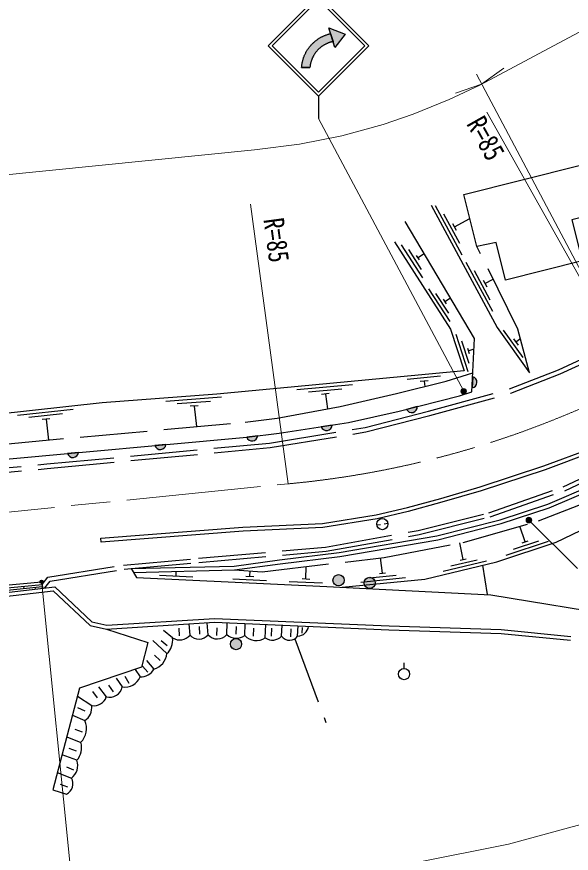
# Model space of a CAD drawing. Units: millimetres at full size, sheet at 1:1000; details may follow other scales. Extents: x 40000 to 680000, y 20000 to 380000.
# Drawn here: x 194786 to 244371, y 266850 to 341607 of the extents above; entities that cross this region are included whole.
import ezdxf
from ezdxf.enums import TextEntityAlignment as Align

# ---------------------------------------------------------------- set-up
doc = ezdxf.new("R2010")
doc.units = ezdxf.units.MM
doc.header["$LTSCALE"] = 1000
doc.linetypes.add('CHAIN', pattern=[18.5, 12, -1.5, 3.5, -1.5])
doc.linetypes.add('DASHED', pattern=[7.5, 6, -1.5])
for name, color, linetype, lineweight in [('M-BGD', 7, 'Continuous', 25), ('M-BMK', 2, 'CHAIN', 13), ('M-STR-HTXT', 7, 'Continuous', 13), ('M-STR-STRC', 7, 'Continuous', 25)]:
    doc.layers.add(name, color=color, linetype=linetype, lineweight=lineweight)
doc.styles.add('ＭＳ ゴシック', font='')
doc.styles.get('ＭＳ ゴシック').set_extended_font_data('MS Gothic')

msp = doc.modelspace()

# ---------------------------------------------------------------- hatches: boundary and pattern name
at = {"layer": 'M-BGD'}
for points in [[(235557, 309429, -0.82183), (235508, 308440)], [(230605, 306769, -0.82183), (229646, 306522)], [(222010, 304968, 0.82183), (222989, 305119)], [(216333, 304161, -0.82183), (215349, 304044)], [(208124, 303383, -0.82183), (207137, 303293)], [(200312, 302669, -0.82183), (199325, 302579)], [(223061, 291250, -1), (224061, 291250, -0.41421), (223561, 290750, -0.41421)], [(196856, 291106, -1), (197154, 291134, -0.41421), (197019, 290971, -0.41421)], [(225845, 291014, -1), (226845, 291014, -0.41421), (226345, 290514, -0.41421)], [(213898, 285540, -1), (214898, 285540, -0.41421), (214398, 285040, -0.41421)]]:
    msp.add_hatch(color=256, dxfattribs=at).paths.add_polyline_path(points)
at = {"layer": 'M-STR-HTXT'}
for points in [[(234971, 308257, -1), (234532, 308018, -0.41421), (234632, 308357, -0.41421)], [(240578, 296372, -1), (240582, 296872, -1)]]:
    msp.add_hatch(color=256, dxfattribs=at).paths.add_polyline_path(points)
at = {"layer": 'M-STR-STRC'}
for points in [[(223077, 339385), (223033, 339376), (222989, 339366), (222945, 339355), (222901, 339344), (222858, 339332), (222814, 339319), (222771, 339305), (222729, 339291), (222686, 339276), (222644, 339260), (222602, 339243), (222560, 339226), (222519, 339207), (222478, 339189), (222437, 339169), (222397, 339149), (222357, 339128), (222317, 339106), (222278, 339084), (222239, 339061), (222201, 339037), (222163, 339013), (222125, 338988), (222088, 338962), (222052, 338936), (222015, 338909), (221980, 338881), (221945, 338853), (221910, 338824), (221876, 338795), (221842, 338765), (221809, 338734), (221776, 338703), (221744, 338671), (221712, 338639), (221681, 338606), (221651, 338573), (221621, 338539), (221592, 338505), (221563, 338470), (221535, 338434), (221508, 338399), (221481, 338362), (221455, 338325), (221430, 338288), (221405, 338250), (221381, 338212), (221357, 338174), (221335, 338135), (221312, 338095), (221291, 338056), (221270, 338016), (221250, 337975), (221231, 337934), (221212, 337893), (221195, 337852), (221177, 337810), (221161, 337768), (221145, 337726), (221130, 337683), (221116, 337640), (221103, 337597), (221090, 337554), (221078, 337510), (221067, 337467), (221056, 337423), (221047, 337379), (221038, 337335), (221030, 337290), (221023, 337246), (221016, 337201), (221010, 337156), (221005, 337111), (221001, 337066), (221001, 337062), (220257, 337063), (220260, 337102), (220265, 337160), (220271, 337218), (220278, 337275), (220286, 337333), (220295, 337390), (220305, 337447), (220316, 337505), (220328, 337561), (220341, 337618), (220355, 337674), (220370, 337730), (220385, 337786), (220402, 337842), (220420, 337897), (220439, 337952), (220459, 338007), (220479, 338061), (220501, 338115), (220523, 338168), (220547, 338221), (220571, 338274), (220597, 338326), (220623, 338378), (220650, 338429), (220678, 338480), (220707, 338531), (220737, 338580), (220768, 338630), (220799, 338679), (220831, 338727), (220865, 338774), (220899, 338821), (220933, 338868), (220969, 338914), (221006, 338959), (221043, 339004), (221081, 339047), (221120, 339091), (221159, 339133), (221199, 339175), (221240, 339216), (221282, 339257), (221324, 339296), (221367, 339335), (221411, 339374), (221456, 339411), (221501, 339448), (221546, 339483), (221593, 339518), (221639, 339553), (221687, 339586), (221735, 339619), (221784, 339650), (221833, 339681), (221882, 339711), (221933, 339740), (221983, 339769), (222035, 339796), (222086, 339823), (222138, 339848), (222191, 339873), (222244, 339897), (222297, 339919), (222351, 339941), (222405, 339962), (222460, 339982), (222515, 340001), (222570, 340019), (222625, 340036), (222681, 340052), (222737, 340068), (222794, 340082), (222850, 340095), (222684, 340614), (224154, 340050), (223243, 338866)], [(222850, 340095), (222794, 340082), (222737, 340068), (222681, 340052), (222625, 340036), (222570, 340019), (222515, 340001), (222460, 339982), (222405, 339962), (222351, 339941), (222297, 339919), (222244, 339897), (222191, 339873), (222138, 339848), (222086, 339823), (222035, 339796), (221983, 339769), (221933, 339740), (221882, 339711), (221833, 339681), (221784, 339650), (221735, 339619), (221687, 339586), (221639, 339553), (221593, 339518), (221546, 339483), (221501, 339448), (221456, 339411), (221411, 339374), (221367, 339335), (221324, 339296), (221282, 339257), (221240, 339216), (221199, 339175), (221159, 339133), (221120, 339091), (221081, 339047), (221043, 339004), (221006, 338959), (220969, 338914), (220933, 338868), (220899, 338821), (220865, 338774), (220831, 338727), (220799, 338679), (220768, 338630), (220737, 338580), (220707, 338531), (220678, 338480), (220650, 338429), (220623, 338378), (220597, 338326), (220571, 338274), (220547, 338221), (220523, 338168), (220501, 338115), (220479, 338061), (220459, 338007), (220439, 337952), (220420, 337897), (220402, 337842), (220385, 337786), (220370, 337730), (220355, 337674), (220341, 337618), (220328, 337561), (220316, 337505), (220305, 337447), (220295, 337390), (220286, 337333), (220278, 337275), (220271, 337218), (220265, 337160), (220260, 337102), (220257, 337063), (221001, 337062), (221005, 337111), (221010, 337156), (221016, 337201), (221023, 337246), (221030, 337290), (221038, 337335), (221047, 337379), (221056, 337423), (221067, 337467), (221078, 337510), (221090, 337554), (221103, 337597), (221116, 337640), (221130, 337683), (221145, 337726), (221161, 337768), (221177, 337810), (221195, 337852), (221212, 337893), (221231, 337934), (221250, 337975), (221270, 338016), (221291, 338056), (221312, 338095), (221335, 338135), (221357, 338174), (221381, 338212), (221405, 338250), (221430, 338288), (221455, 338325), (221481, 338362), (221508, 338399), (221535, 338434), (221563, 338470), (221592, 338505), (221621, 338539), (221651, 338573), (221681, 338606), (221712, 338639), (221744, 338671), (221776, 338703), (221809, 338734), (221842, 338765), (221876, 338795), (221910, 338824), (221945, 338853), (221980, 338881), (222015, 338909), (222052, 338936), (222088, 338962), (222125, 338988), (222163, 339013), (222201, 339037), (222239, 339061), (222278, 339084), (222317, 339106), (222357, 339128), (222397, 339149), (222437, 339169), (222478, 339189), (222519, 339207), (222560, 339226), (222602, 339243), (222644, 339260), (222686, 339276), (222729, 339291), (222771, 339305), (222814, 339319), (222858, 339332), (222901, 339344), (222945, 339355), (222989, 339366), (223033, 339376), (223077, 339385)]]:
    msp.add_hatch(color=256, dxfattribs=at).paths.add_polyline_path(points)

# ---------------------------------------------------------------- linework, layer by layer
at = {"layer": 'M-BGD'}
for p, q in [((232203, 324743), (234579, 320343)), ((232942, 324005), (234368, 321366)), ((233753, 323136), (234085, 322520)), ((233919, 322828), (235307, 323573)), ((229172, 321221), (231065, 318278)), ((229803, 320795), (230939, 319029)), ((230490, 320280), (230756, 319868)), ((230623, 320074), (231218, 320457)), ((234937, 319679), (237313, 315280)), ((235676, 318942), (237102, 316302)), ((236487, 318072), (236819, 317457)), ((236653, 317765), (237385, 318160)), ((231611, 317301), (233505, 314357)), ((232242, 316874), (233379, 315108)), ((232930, 316360), (233195, 315948)), ((233063, 316154), (233571, 316481)), ((234046, 313229), (235130, 309901)), ((238290, 313599), (240031, 311156)), ((234548, 312656), (235199, 310660)), ((239202, 312837), (239608, 312267)), ((239405, 312552), (239830, 312855)), ((235083, 311984), (235234, 311518)), ((235158, 311751), (235681, 311921)), ((232681, 309473), (229695, 309189)), ((231565, 309065), (230868, 308999)), ((231216, 309032), (231262, 308556)), ((235557, 309429), (235508, 308440)), ((224819, 308725), (219842, 308252)), ((223852, 308332), (220865, 308048)), ((213101, 307603), (208115, 307228)), ((222736, 307924), (222039, 307858)), ((222387, 307891), (222586, 306557)), ((199826, 306515), (194855, 305973)), ((212126, 307229), (209135, 307004)), ((211002, 306844), (210304, 306791)), ((210653, 306817), (210872, 304990)), ((230605, 306769), (229646, 306522)), ((198864, 306108), (195882, 305783)), ((197753, 305685), (197057, 305610)), ((197405, 305647), (197616, 303778)), ((222989, 305119), (222010, 304968)), ((216333, 304161), (215349, 304044)), ((208124, 303383), (207137, 303293)), ((200312, 302669), (199325, 302579)), ((226984, 296191), (227305, 296241)), ((227651, 296295), (227972, 296345)), ((240245, 294686), (239777, 296076)), ((234709, 293094), (234410, 294581)), ((238540, 293480), (242332, 294755)), ((239203, 294019), (241478, 294784)), ((239979, 294597), (240510, 294775)), ((227489, 291880), (227299, 293243)), ((233612, 292524), (235946, 293081)), ((234437, 293030), (234982, 293159)), ((220651, 291375), (220669, 292471)), ((232903, 292047), (236794, 292975)), ((207538, 291689), (210535, 291549)), ((209037, 291619), (209056, 292036)), ((215279, 291627), (215978, 291594)), ((215628, 291610), (215650, 292078)), ((226324, 291463), (228713, 291700)), ((227210, 291852), (227768, 291907)), ((214116, 291381), (217113, 291241)), ((219139, 291146), (222135, 291005)), ((220301, 291392), (221001, 291359)), ((225558, 291086), (229538, 291480)), ((195401, 290701), (195420, 290522)), ((196414, 290625), (196432, 290454)), ((210284, 286342), (210219, 287346)), ((211092, 287130), (211137, 286431)), ((211893, 286376), (211824, 287449)), ((213567, 286402), (213612, 287441)), ((214421, 287123), (214391, 286424)), ((215172, 286322), (215217, 287372)), ((217010, 286099), (217062, 287292)), ((218474, 286243), (218516, 287229)), ((219903, 286264), (219942, 287167)), ((208713, 286099), (207919, 286749)), ((209268, 286970), (209313, 286271)), ((212682, 287010), (212652, 286311)), ((215946, 286957), (215916, 286258)), ((217579, 286963), (217549, 286264)), ((219297, 286903), (219266, 286204)), ((220299, 287012), (220288, 286522)), ((206941, 285855), (208208, 284694)), ((207692, 285856), (208234, 285413)), ((206395, 284081), (207058, 283294)), ((207105, 284544), (207621, 284071)), ((206046, 283557), (206497, 283021)), ((229419, 283364), (229419, 283864)), ((204458, 282663), (204821, 282064)), ((205381, 283280), (205817, 282611)), ((203006, 281861), (203395, 281279)), ((203689, 282498), (204214, 281711)), ((201556, 281295), (201980, 280739)), ((202105, 281736), (202795, 280830)), ((200210, 280881), (201488, 280050)), ((200905, 279560), (200261, 279834)), ((199763, 279182), (200876, 278709)), ((200655, 277662), (200004, 277921)), ((199259, 277266), (200515, 276764)), ((200126, 275961), (199468, 276199)), ((200160, 275162), (198835, 275654)), ((199225, 274562), (199876, 274305)), ((198415, 274061), (199674, 273572)), ((198664, 273039), (199317, 272789)), ((198006, 272507), (199248, 272129))]:
    msp.add_line(p, q, dxfattribs=at)
at = {"layer": 'M-BGD', "linetype": 'DASHED'}
for p, q in [((236869, 289962), (236453, 292585)), ((198058, 290291), (201345, 287204)), ((198179, 290658), (201515, 287524)), ((219643, 286014), (222433, 278525))]:
    msp.add_line(p, q, dxfattribs=at)
at = {"layer": 'M-BGD'}
msp.add_lwpolyline([(234766, 325729), (245065, 328312), (246173, 323895), (244428, 323458), (245349, 319786), (238487, 318065), (237645, 321420), (235933, 321077)], close=True, dxfattribs=at)
for points in [[(231851, 324763), (237749, 313840), (240646, 309778)], [(235491, 308096), (235726, 312841), (229530, 323309)], [(228567, 321479), (233582, 313683), (234791, 309975), (212688, 307873), (202428, 307100), (189672, 305710)], [(205236, 291939), (214252, 292167), (218333, 292729), (223675, 293380), (232427, 294866), (238107, 296322), (242388, 297718), (246443, 299446), (250485, 301446), (257342, 305044), (264414, 308548), (270663, 311827), (276221, 314675), (279563, 316024), (282876, 317041), (287856, 318012), (293403, 318708), (296991, 318672), (302236, 317944), (304669, 317361)], [(205033, 292284), (214223, 292517), (218288, 293076), (223624, 293727), (232354, 295209), (238009, 296659), (242265, 298046), (246296, 299764), (250326, 301758), (257183, 305356), (264255, 308860), (270502, 312138), (276076, 314994), (279446, 316354), (282791, 317381)], [(223881, 290618), (231274, 291350), (237716, 292886), (243005, 294665), (249676, 297842), (261304, 303387), (268966, 307257), (276946, 311891), (279218, 312724), (283908, 314058), (289504, 315146), (292964, 315498), (296731, 315524), (300836, 315021), (303677, 314309), (305021, 313626), (306700, 311968), (307231, 311311), (309483, 307007), (312897, 299083), (314610, 294829), (315671, 293314)], [(101436, 240392), (107714, 259504), (110332, 267583), (111664, 271229), (113303, 274878), (115156, 279053), (116727, 281436), (118515, 283574), (120473, 285548), (123071, 287836), (126294, 290138), (128603, 291549), (132500, 293493), (136001, 294803), (141122, 296151), (145754, 297057), (157888, 298611), (193124, 302012), (215349, 304044), (218266, 304392), (224455, 305345), (228981, 306352), (234388, 307740), (235491, 308096)], [(246241, 302708), (242022, 301130), (236325, 299248), (232800, 298221), (229799, 297404), (227003, 296740), (222155, 295964), (215030, 295635), (202330, 294660), (202303, 295009), (215009, 295984), (222120, 296313), (226935, 297083), (229713, 297744), (232705, 298558), (236221, 299582), (241906, 301460), (246110, 303033)], [(205033, 292284), (205505, 291484), (222519, 290687), (237180, 289946), (249193, 287994)], [(132627, 279868), (134560, 281228), (136239, 282124), (138464, 283276), (141767, 284576), (148062, 286061), (157124, 287937), (164283, 288251), (172543, 288814), (179151, 289415), (188266, 290294), (197005, 291120)], [(133174, 279926), (134700, 281000), (136364, 281888), (138574, 283033), (141847, 284321), (148119, 285801), (157157, 287671), (164297, 287984), (172564, 288548), (179176, 289149), (188292, 290028), (197067, 290858), (197105, 290533)], [(125642, 268769), (126916, 271389), (130595, 275012), (134751, 279302), (139663, 281381), (146185, 282509), (147971, 284131), (167685, 284974), (168887, 285970), (177278, 288226), (198179, 290658)], [(125957, 268616), (127205, 271182), (130844, 274766), (134952, 279007), (139763, 281043), (146345, 282181), (148112, 283786), (167817, 284629), (169052, 285652), (177344, 287881), (198058, 290291)], [(134434, 280813), (147320, 284899), (157525, 287003), (166490, 287915), (177581, 288663), (197086, 290695)], [(201515, 287524), (202836, 287220), (212464, 287841), (228076, 287165), (238114, 286850), (244337, 286230)], [(201345, 287204), (202807, 286867), (212468, 287491), (228063, 286815), (238091, 286500), (244303, 285882)], [(202807, 286867), (206523, 285684), (205943, 283467), (200404, 281618), (198006, 272507)]]:
    msp.add_lwpolyline(points, dxfattribs=at)
at = {"layer": 'M-BGD', "linetype": 'DASHED'}
for points in [[(240646, 309778), (239605, 313700), (235933, 321077)], [(197067, 290858), (197569, 291523), (204334, 292598), (211044, 293208), (222396, 294218), (230690, 295696), (237014, 297285), (243639, 299598), (249004, 302144), (254161, 304753), (265215, 310500), (273950, 314858), (275884, 315727), (278388, 316946), (282004, 318205), (286583, 319175), (291046, 319857), (293714, 320086), (295640, 319991), (300586, 319362), (304144, 318650), (306506, 317973)], [(197310, 290556), (197778, 291176), (204381, 292225), (211078, 292834), (222446, 293845), (230769, 295328), (237122, 296925), (243782, 299250), (249170, 301807), (254332, 304419), (265385, 310166), (274111, 314518), (276043, 315387), (278533, 316599), (282105, 317842), (286650, 318805), (291091, 319484), (293721, 319709), (295607, 319617), (300526, 318991), (304055, 318285), (306152, 317684)], [(214252, 292167), (216717, 292010), (227652, 293284), (234692, 294636), (241434, 296546), (246800, 298647), (253861, 302224), (264423, 307609), (276060, 313499), (279704, 314863), (283301, 315989), (287563, 316803), (293042, 317433), (295705, 317512), (298721, 317128), (301860, 316318), (305228, 315199), (306836, 314473)], [(174270, 299436), (197481, 301641), (217391, 303509), (225930, 304896), (231611, 306352), (238839, 308351), (243224, 310058), (247440, 312029)], [(174309, 299030), (197519, 301236), (217443, 303105), (226014, 304497), (231716, 305959), (238968, 307964), (243384, 309684), (247688, 311696)], [(100479, 240755), (107507, 263245), (110943, 273264), (113115, 278326), (114909, 281457), (117780, 285067), (120317, 287552), (123268, 289963), (127613, 292785), (131117, 294509), (136039, 296399), (141356, 297924), (147914, 299273), (158687, 300460), (191992, 303259), (192997, 303356), (215208, 305386), (218083, 305730), (223710, 306764), (228749, 307924), (233173, 309038), (235575, 309784)]]:
    msp.add_lwpolyline(points, dxfattribs=at)
at = {"layer": 'M-BGD'}
for centre, radius in [((227478, 296268), 500), ((223561, 291250), 500), ((197005, 291120), 150), ((226345, 291014), 500), ((214398, 285540), 500), ((229419, 282864), 500)]:
    msp.add_circle(centre, radius, dxfattribs=at)
for centre, radius, start, end in [((235435, 308939), 505, 278.33472, 75.99291), ((230101, 306740), 505, 205.5736, 3.23179), ((222484, 305140), 505, 199.92565, 357.58384), ((215830, 304199), 505, 197.97937, 355.63756), ((207621, 303435), 505, 196.39412, 354.05231), ((199809, 302721), 505, 196.39412, 354.05231), ((219914, 287219), 956, 269.34773, 354.45479), ((209359, 287126), 1212, 237.82478, 319.743), ((211074, 287058), 1066, 222.17286, 320.20188), ((212719, 287092), 1093, 220.92385, 320.87258), ((214417, 287309), 1243, 226.89719, 307.42171), ((216216, 287238), 1389, 221.27715, 304.8831), ((207171, 285861), 1561, 311.62037, 8.79039), ((217655, 287054), 1152, 235.962, 315.30069), ((219181, 286755), 873, 215.8849, 325.76071), ((206570, 284867), 1647, 287.24597, 353.9842), ((204447, 283172), 1480, 260.91974, 337.70765), ((205826, 284063), 1452, 269.64454, 328.03637), ((203086, 281945), 1152, 255.34497, 348.27029), ((201704, 281171), 1142, 259.10097, 342.63074), ((200104, 279871), 1396, 303.60715, 7.34716), ((199255, 278004), 1768, 315.47408, 23.4659), ((198976, 276265), 1618, 317.04493, 17.98479), ((198865, 274689), 1379, 305.93403, 20.06945), ((198781, 273052), 1034, 296.83702, 30.22672)]:
    msp.add_arc(centre, radius, start, end, dxfattribs=at)
at = {"layer": 'M-BMK'}
msp.add_line((149414, 292856), (219057, 299866), dxfattribs=at)
msp.add_arc((211229, 384504), 85000, 275.28462, 297.39562, dxfattribs=at)
at = {"layer": 'M-STR-HTXT'}
for p, q in [((248278, 313123), (235883, 336460)), ((236352, 335577), (238335, 337024)), ((236352, 335577), (234028, 334787)), ((250340, 309037), (236819, 333082)), ((234752, 308138), (221778, 332517)), ((219057, 299866), (215685, 324855)), ((240580, 296622), (244918, 292293)), ((197019, 290971), (199959, 261761))]:
    msp.add_line(p, q, dxfattribs=at)
for points in [[(283988, 355337), (277543, 354197), (271881, 352736), (267310, 351226), (262271, 349195), (260842, 348545), (258290, 347298), (257795, 347039), (236198, 335494), (233456, 334196), (230223, 332888), (227540, 331979), (223848, 330972), (220069, 330219), (216294, 329738), (216053, 329715), (146410, 322705)], [(287761, 289353), (265448, 277426), (259576, 274645), (252861, 271929), (246544, 269788), (238764, 267665), (230538, 266028), (223531, 265135), (222432, 265028), (153976, 258138)]]:
    msp.add_lwpolyline(points, dxfattribs=at)
for centre in [(234752, 308138), (240580, 296622)]:
    msp.add_circle(centre, 250, dxfattribs=at)
at = {"layer": 'M-STR-STRC'}
for p, q in [((217278, 339017), (221778, 343517)), ((217631, 339017), (221778, 343163)), ((226278, 339017), (221778, 343517)), ((225924, 339017), (221778, 343163)), ((223243, 338866), (222684, 340614)), ((222684, 340614), (224154, 340050)), ((224154, 340050), (223243, 338866)), ((217278, 339017), (221778, 334516)), ((217631, 339017), (221778, 334870)), ((221778, 334517), (226278, 339017)), ((221778, 334870), (225924, 339017)), ((220257, 337063), (221001, 337062)), ((221778, 334516), (221778, 332517))]:
    msp.add_line(p, q, dxfattribs=at)
for points in [[(222684, 340614), (224154, 340050), (223243, 338866)], [(222684, 340614), (224154, 340050), (223243, 338866)], [(222850, 340095), (222684, 340614), (224154, 340050), (223243, 338866), (223077, 339385)], [(222850, 340095), (223077, 339385), (223077, 339385), (223033, 339376), (222989, 339366), (222945, 339355), (222901, 339344), (222858, 339332), (222814, 339319), (222771, 339305), (222729, 339291), (222686, 339276), (222644, 339260), (222602, 339243), (222560, 339226), (222519, 339207), (222478, 339189), (222437, 339169), (222397, 339149), (222357, 339128), (222317, 339106), (222278, 339084), (222239, 339061), (222201, 339037), (222163, 339013), (222125, 338988), (222088, 338962), (222052, 338936), (222015, 338909), (221980, 338881), (221945, 338853), (221910, 338824), (221876, 338795), (221842, 338765), (221809, 338734), (221776, 338703), (221744, 338671), (221712, 338639), (221681, 338606), (221651, 338573), (221621, 338539), (221592, 338505), (221563, 338470), (221535, 338434), (221508, 338399), (221481, 338362), (221455, 338325), (221430, 338288), (221405, 338250), (221381, 338212), (221357, 338174), (221335, 338135), (221312, 338095), (221291, 338056), (221270, 338016), (221250, 337975), (221231, 337934), (221212, 337893), (221195, 337852), (221177, 337810), (221161, 337768), (221145, 337726), (221130, 337683), (221116, 337640), (221103, 337597), (221090, 337554), (221078, 337510), (221067, 337467), (221056, 337423), (221047, 337379), (221038, 337335), (221030, 337290), (221023, 337246), (221016, 337201), (221010, 337156), (221005, 337111), (221001, 337066), (221001, 337062), (221001, 337062), (220257, 337063), (220257, 337063), (220260, 337102), (220265, 337160), (220271, 337218), (220278, 337275), (220286, 337333), (220295, 337390), (220305, 337447), (220316, 337505), (220328, 337561), (220341, 337618), (220355, 337674), (220370, 337730), (220385, 337786), (220402, 337842), (220420, 337897), (220439, 337952), (220459, 338007), (220479, 338061), (220501, 338115), (220523, 338168), (220547, 338221), (220571, 338274), (220597, 338326), (220623, 338378), (220650, 338429), (220678, 338480), (220707, 338531), (220737, 338580), (220768, 338630), (220799, 338679), (220831, 338727), (220865, 338774), (220899, 338821), (220933, 338868), (220969, 338914), (221006, 338959), (221043, 339004), (221081, 339047), (221120, 339091), (221159, 339133), (221199, 339175), (221240, 339216), (221282, 339257), (221324, 339296), (221367, 339335), (221411, 339374), (221456, 339411), (221501, 339448), (221546, 339483), (221593, 339518), (221639, 339553), (221687, 339586), (221735, 339619), (221784, 339650), (221833, 339681), (221882, 339711), (221933, 339740), (221983, 339769), (222035, 339796), (222086, 339823), (222138, 339848), (222191, 339873), (222244, 339897), (222297, 339919), (222351, 339941), (222405, 339962), (222460, 339982), (222515, 340001), (222570, 340019), (222625, 340036), (222681, 340052), (222737, 340068), (222794, 340082)]]:
    msp.add_lwpolyline(points, close=True, dxfattribs=at)

# ---------------------------------------------------------------- texts
at = {"layer": 'M-STR-HTXT', "style": 'ＭＳ ゴシック', "width": 0.8}
msp.add_text('R=85', height=1833, rotation=299.35, dxfattribs=at).set_placement((236558, 332935), align=Align.TOP_LEFT)
msp.add_text('R=85', height=1833, rotation=277.687, dxfattribs=at).set_placement((219193, 319794), align=Align.TOP_RIGHT)

doc.saveas('drawing.dxf')
